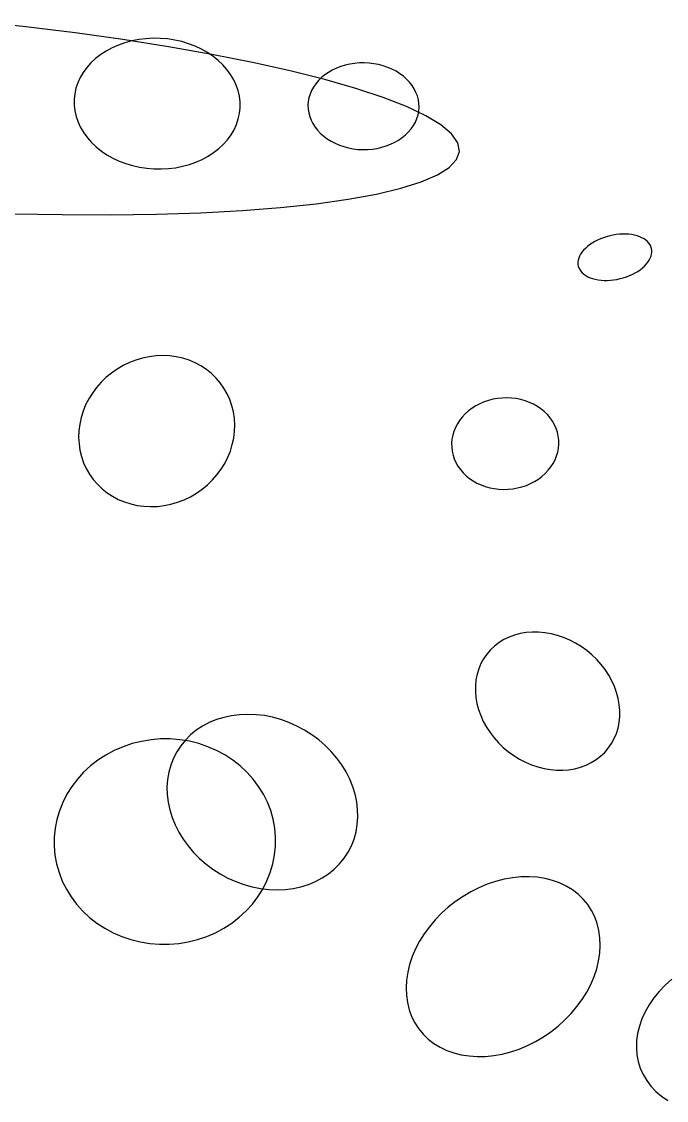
# Model space of a CAD drawing. Header units: metres. Extents: x -15408 to 24106, y -294024 to -273723.
# Drawn here: x 4334 to 14212, y -293817 to -277298 of the extents above; entities that cross this region are included whole.
import ezdxf

# ---------------------------------------------------------------- set-up
doc = ezdxf.new("R2010")
doc.units = ezdxf.units.M

msp = doc.modelspace()

# ---------------------------------------------------------------- linework, layer by layer
at = {"layer": 'LAYER'}
for p, q in [((4400.52, -277380.28), (3627.98, -277297.73)), ((5154.38, -277472.44), (4400.52, -277380.28)), ((5883.82, -277573.53), (5154.38, -277472.44)), ((5817.45, -277657.86), (5721.64, -277700.13)), ((5917.78, -277622.42), (5817.45, -277657.86)), ((6583.29, -277682.75), (5883.82, -277573.53)), ((6021.85, -277594.06), (5917.78, -277622.42)), ((6128.89, -277573.01), (6021.85, -277594.06)), ((6238.07, -277559.42), (6128.89, -277573.01)), ((6348.57, -277553.4), (6238.07, -277559.42)), ((6459.54, -277555), (6348.57, -277553.4)), ((6570.15, -277564.2), (6459.54, -277555)), ((6679.53, -277580.94), (6570.15, -277564.2)), ((7247.47, -277799.3), (6583.29, -277682.75)), ((6786.88, -277605.08), (6679.53, -277580.94)), ((6891.36, -277636.44), (6786.88, -277605.08)), ((6992.19, -277674.78), (6891.36, -277636.44)), ((7088.59, -277719.82), (6992.19, -277674.78)), ((5546.45, -277803.79), (5468.4, -277864.39)), ((5631.08, -277748.9), (5546.45, -277803.79)), ((5721.64, -277700.13), (5631.08, -277748.9)), ((7179.83, -277771.2), (7088.59, -277719.82)), ((7265.22, -277828.54), (7179.83, -277771.2)), ((7871.31, -277922.27), (7247.47, -277799.3)), ((7344.11, -277891.41), (7265.22, -277828.54)), ((5334.36, -278000.84), (5279.39, -278075.65)), ((5397.53, -277930.25), (5334.36, -278000.84)), ((5468.4, -277864.39), (5397.53, -277930.25)), ((7415.9, -277959.31), (7344.11, -277891.41)), ((7480.04, -278031.74), (7415.9, -277959.31)), ((8450.05, -278050.74), (7871.31, -277922.27)), ((9157.05, -278011.58), (9093.9, -278041.56)), ((9223.35, -277986.03), (9157.05, -278011.58)), ((9292.31, -277965.11), (9223.35, -277986.03)), ((9363.4, -277948.97), (9292.31, -277965.11)), ((9436.07, -277937.75), (9363.4, -277948.97)), ((9509.78, -277931.52), (9436.07, -277937.75)), ((9583.96, -277930.34), (9509.78, -277931.52)), ((9658.05, -277934.2), (9583.96, -277930.34)), ((9731.49, -277943.09), (9658.05, -277934.2)), ((9803.71, -277956.93), (9731.49, -277943.09)), ((9874.17, -277975.63), (9803.71, -277956.93)), ((9942.32, -277999.02), (9874.17, -277975.63)), ((10007.66, -278026.95), (9942.32, -277999.02)), ((5233.03, -278154.1), (5195.63, -278235.59)), ((5279.39, -278075.65), (5233.03, -278154.1)), ((7536.04, -278108.15), (7480.04, -278031.74)), ((7583.47, -278187.95), (7536.04, -278108.15)), ((8979.29, -278183.72), (8450.05, -278050.74)), ((8928.07, -278155.66), (8882.06, -278200.79)), ((8978.97, -278113.88), (8928.07, -278155.66)), ((9034.39, -278075.74), (8978.97, -278113.88)), ((9093.9, -278041.56), (9034.39, -278075.74)), ((10069.69, -278059.2), (10007.66, -278026.95)), ((10127.92, -278095.51), (10069.69, -278059.2)), ((10181.92, -278135.62), (10127.92, -278095.51)), ((10231.29, -278179.22), (10181.92, -278135.62)), ((10275.63, -278225.98), (10231.29, -278179.22)), ((5167.48, -278319.51), (5148.8, -278405.21)), ((5195.63, -278235.59), (5167.48, -278319.51)), ((7621.99, -278270.53), (7583.47, -278187.95)), ((7651.28, -278355.28), (7621.99, -278270.53)), ((8806.11, -278299.65), (8776.75, -278352.63)), ((8841.31, -278248.9), (8806.11, -278299.65)), ((8882.06, -278200.79), (8841.31, -278248.9)), ((9455.01, -278320.21), (8979.29, -278183.72)), ((9873.58, -278459.16), (9455.01, -278320.21)), ((10314.62, -278275.54), (10275.63, -278225.98)), ((10347.95, -278327.52), (10314.62, -278275.54)), ((10375.38, -278381.53), (10347.95, -278327.52)), ((5148.8, -278405.21), (5139.72, -278492.04)), ((5139.72, -278492.04), (5140.31, -278579.34)), ((7671.14, -278441.53), (7651.28, -278355.28)), ((7681.4, -278528.64), (7671.14, -278441.53)), ((8736.35, -278463.7), (8725.63, -278520.93)), ((8753.44, -278407.45), (8736.35, -278463.7)), ((8776.75, -278352.63), (8753.44, -278407.45)), ((10231.81, -278599.52), (9873.58, -278459.16)), ((10396.7, -278437.16), (10375.38, -278381.53)), ((10411.74, -278493.98), (10396.7, -278437.16)), ((10420.39, -278551.57), (10411.74, -278493.98)), ((5140.31, -278579.34), (5150.57, -278666.45)), ((5150.57, -278666.45), (5170.43, -278752.71)), ((7672.91, -278702.78), (7681.99, -278615.95)), ((7681.99, -278615.95), (7681.4, -278528.64)), ((7681.99, -278615.95), (7681.99, -278615.95)), ((8725.63, -278520.93), (8721.35, -278578.73)), ((8721.35, -278578.73), (8723.54, -278636.63)), ((8723.54, -278636.63), (8732.19, -278694.22)), ((10526.99, -278740.22), (10231.81, -278599.52)), ((10407.57, -278724.51), (10418.3, -278667.27)), ((10418.3, -278667.27), (10422.58, -278609.48)), ((10422.58, -278609.48), (10420.39, -278551.57)), ((10422.58, -278609.48), (10422.58, -278609.48)), ((5170.43, -278752.71), (5199.72, -278837.45)), ((5199.72, -278837.45), (5238.24, -278920.04)), ((7626.08, -278872.39), (7654.23, -278788.48)), ((7654.23, -278788.48), (7672.91, -278702.78)), ((8732.19, -278694.22), (8747.23, -278751.04)), ((8747.23, -278751.04), (8768.54, -278806.67)), ((8768.54, -278806.67), (8795.97, -278860.69)), ((10337.81, -278888.56), (10367.18, -278835.57)), ((10367.18, -278835.57), (10390.49, -278780.75)), ((10390.49, -278780.75), (10407.57, -278724.51)), ((10756.86, -278880.18), (10526.99, -278740.22)), ((5238.24, -278920.04), (5285.67, -278999.83)), ((5285.67, -278999.83), (5341.67, -279076.24)), ((7542.32, -279032.33), (7588.68, -278953.88)), ((7588.68, -278953.88), (7626.08, -278872.39)), ((8795.97, -278860.69), (8829.31, -278912.67)), ((8829.31, -278912.67), (8868.3, -278962.23)), ((8868.3, -278962.23), (8912.64, -279008.98)), ((10215.86, -279032.54), (10261.86, -278987.42)), ((10261.86, -278987.42), (10302.62, -278939.3)), ((10302.62, -278939.3), (10337.81, -278888.56)), ((10919.68, -279018.35), (10756.86, -278880.18)), ((5341.67, -279076.24), (5405.81, -279148.67)), ((5405.81, -279148.67), (5477.6, -279216.58)), ((7424.18, -279177.74), (7487.35, -279107.14)), ((7487.35, -279107.14), (7542.32, -279032.33)), ((8912.64, -279008.98), (8962, -279052.58)), ((8962, -279052.58), (9016.01, -279092.69)), ((9016.01, -279092.69), (9074.24, -279129.01)), ((9074.24, -279129.01), (9136.26, -279161.25)), ((9136.26, -279161.25), (9201.6, -279189.18)), ((9986.88, -279176.63), (10050.03, -279146.65)), ((10050.03, -279146.65), (10109.54, -279112.46)), ((10109.54, -279112.46), (10164.95, -279074.33)), ((10164.95, -279074.33), (10215.86, -279032.54)), ((11014.2, -279153.67), (10919.68, -279018.35)), ((11039.71, -279285.11), (11014.2, -279153.67)), ((5477.6, -279216.58), (5556.48, -279279.44)), ((5556.48, -279279.44), (5641.88, -279336.78)), ((5641.88, -279336.78), (5733.12, -279388.17)), ((7190.63, -279359.09), (7275.26, -279304.19)), ((7275.26, -279304.19), (7353.31, -279243.59)), ((7353.31, -279243.59), (7424.18, -279177.74)), ((9201.6, -279189.18), (9269.76, -279212.58)), ((9269.76, -279212.58), (9340.22, -279231.27)), ((9340.22, -279231.27), (9412.44, -279245.11)), ((9412.44, -279245.11), (9485.87, -279254)), ((9485.87, -279254), (9559.96, -279257.87)), ((9559.96, -279257.87), (9634.15, -279256.68)), ((9634.15, -279256.68), (9707.85, -279250.45)), ((9707.85, -279250.45), (9780.53, -279239.23)), ((9780.53, -279239.23), (9851.62, -279223.1)), ((9851.62, -279223.1), (9920.57, -279202.18)), ((9920.57, -279202.18), (9986.88, -279176.63)), ((10996.02, -279411.68), (11039.71, -279285.11)), ((11039.71, -279285.11), (11039.71, -279285.11)), ((5733.12, -279388.17), (5829.52, -279433.2)), ((5829.52, -279433.2), (5930.35, -279471.55)), ((5930.35, -279471.55), (6034.83, -279502.91)), ((6034.83, -279502.91), (6142.17, -279527.05)), ((6799.86, -279513.93), (6903.93, -279485.57)), ((6903.93, -279485.57), (7004.26, -279450.12)), ((7004.26, -279450.12), (7100.07, -279407.85)), ((7100.07, -279407.85), (7190.63, -279359.09)), ((10883.44, -279532.4), (10996.02, -279411.68)), ((6142.17, -279527.05), (6251.56, -279543.78)), ((6251.56, -279543.78), (6362.17, -279552.98)), ((6362.17, -279552.98), (6473.14, -279554.58)), ((6473.14, -279554.58), (6583.64, -279548.56)), ((6583.64, -279548.56), (6692.82, -279534.98)), ((6692.82, -279534.98), (6799.86, -279513.93)), ((10455.62, -279752.69), (10702.85, -279646.36)), ((10702.85, -279646.36), (10883.44, -279532.4)), ((10143.62, -279850.59), (10455.62, -279752.69)), ((9335.31, -280018.15), (9769.24, -279939.3)), ((9769.24, -279939.3), (10143.62, -279850.59)), ((7711.45, -280189.98), (8302.49, -280143.97)), ((8302.49, -280143.97), (8845.15, -280086.55)), ((8845.15, -280086.55), (9335.31, -280018.15)), ((4198.95, -280239.69), (4958.28, -280254.2)), ((4958.28, -280254.2), (5694.69, -280256.45)), ((5694.69, -280256.45), (6402.57, -280246.43)), ((6402.57, -280246.43), (7076.53, -280224.22)), ((7076.53, -280224.22), (7711.45, -280189.98)), ((13156.22, -280644.79), (13113.59, -280666.62)), ((13200.88, -280624.95), (13156.22, -280644.79)), ((13247.22, -280607.25), (13200.88, -280624.95)), ((13294.9, -280591.83), (13247.22, -280607.25)), ((13343.54, -280578.8), (13294.9, -280591.83)), ((13392.79, -280568.26), (13343.54, -280578.8)), ((13442.26, -280560.3), (13392.79, -280568.26)), ((13491.58, -280554.97), (13442.26, -280560.3)), ((13540.37, -280552.32), (13491.58, -280554.97)), ((13588.27, -280552.36), (13540.37, -280552.32)), ((13634.9, -280555.1), (13588.27, -280552.36)), ((13679.92, -280560.51), (13634.9, -280555.1)), ((13722.98, -280568.55), (13679.92, -280560.51)), ((13763.74, -280579.16), (13722.98, -280568.55)), ((13801.92, -280592.26), (13763.74, -280579.16)), ((13837.2, -280607.76), (13801.92, -280592.26)), ((13869.32, -280625.52), (13837.2, -280607.76)), ((13898.05, -280645.43), (13869.32, -280625.52)), ((13923.15, -280667.32), (13898.05, -280645.43)), ((12941.51, -280799.37), (12917.14, -280829.22)), ((12969.54, -280770.33), (12941.51, -280799.37)), ((13001.01, -280742.33), (12969.54, -280770.33)), ((13035.69, -280715.58), (13001.01, -280742.33)), ((13073.31, -280690.28), (13035.69, -280715.58)), ((13113.59, -280666.62), (13073.31, -280690.28)), ((13944.44, -280691.03), (13923.15, -280667.32)), ((13961.77, -280716.38), (13944.44, -280691.03)), ((13974.98, -280743.17), (13961.77, -280716.38)), ((13983.99, -280771.21), (13974.98, -280743.17)), ((13988.73, -280800.28), (13983.99, -280771.21)), ((13989.15, -280830.15), (13988.73, -280800.28)), ((12859.53, -280952.18), (12855.65, -280982.63)), ((12855.65, -280982.63), (12856.07, -281012.51)), ((12867.71, -280921.38), (12859.53, -280952.18)), ((12880.1, -280890.46), (12867.71, -280921.38)), ((12896.62, -280859.66), (12880.1, -280890.46)), ((12917.14, -280829.22), (12896.62, -280859.66)), ((13903.29, -281013.41), (13927.66, -280983.56)), ((13927.66, -280983.56), (13948.18, -280953.12)), ((13948.18, -280953.12), (13964.7, -280922.32)), ((13964.7, -280922.32), (13977.09, -280891.41)), ((13977.09, -280891.41), (13985.26, -280860.6)), ((13985.26, -280860.6), (13989.15, -280830.15)), ((12856.07, -281012.51), (12860.81, -281041.57)), ((12860.81, -281041.57), (12860.81, -281041.57)), ((12860.81, -281041.57), (12869.82, -281069.61)), ((12869.82, -281069.61), (12883.03, -281096.4)), ((12883.03, -281096.4), (12900.35, -281121.75)), ((12900.35, -281121.75), (12921.65, -281145.46)), ((12921.65, -281145.46), (12946.75, -281167.35)), ((13688.57, -281167.99), (13731.2, -281146.16)), ((13731.2, -281146.16), (13771.48, -281122.5)), ((13771.48, -281122.5), (13809.11, -281097.2)), ((13809.11, -281097.2), (13843.79, -281070.45)), ((13843.79, -281070.45), (13875.26, -281042.45)), ((13875.26, -281042.45), (13903.29, -281013.41)), ((12946.75, -281167.35), (12975.47, -281187.26)), ((12975.47, -281187.26), (13007.6, -281205.02)), ((13007.6, -281205.02), (13042.88, -281220.52)), ((13042.88, -281220.52), (13081.05, -281233.62)), ((13081.05, -281233.62), (13121.82, -281244.23)), ((13121.82, -281244.23), (13164.88, -281252.28)), ((13164.88, -281252.28), (13209.89, -281257.69)), ((13209.89, -281257.69), (13256.53, -281260.42)), ((13256.53, -281260.42), (13304.42, -281260.46)), ((13304.42, -281260.46), (13353.22, -281257.81)), ((13353.22, -281257.81), (13402.54, -281252.48)), ((13402.54, -281252.48), (13452.01, -281244.52)), ((13452.01, -281244.52), (13501.25, -281233.98)), ((13501.25, -281233.98), (13549.9, -281220.96)), ((13549.9, -281220.96), (13597.58, -281205.53)), ((13597.58, -281205.53), (13643.92, -281187.83)), ((13643.92, -281187.83), (13688.57, -281167.99)), ((6185.8, -282450.31), (6084.15, -282480.14)), ((6289.1, -282428.99), (6185.8, -282450.31)), ((6393.29, -282416.35), (6289.1, -282428.99)), ((6497.56, -282412.47), (6393.29, -282416.35)), ((6601.11, -282417.4), (6497.56, -282412.47)), ((6703.17, -282431.09), (6601.11, -282417.4)), ((6802.96, -282453.43), (6703.17, -282431.09)), ((6899.71, -282484.27), (6802.96, -282453.43)), ((5796.83, -282618.12), (5709.36, -282679.11)), ((5888.93, -282564.37), (5796.83, -282618.12)), ((5984.94, -282518.26), (5888.93, -282564.37)), ((6084.15, -282480.14), (5984.94, -282518.26)), ((6992.69, -282523.36), (6899.71, -282484.27)), ((7081.19, -282570.4), (6992.69, -282523.36)), ((7164.54, -282625.04), (7081.19, -282570.4)), ((7242.11, -282686.87), (7164.54, -282625.04)), ((5627.18, -282746.87), (5550.91, -282820.89)), ((5709.36, -282679.11), (5627.18, -282746.87)), ((7313.3, -282755.4), (7242.11, -282686.87)), ((7377.57, -282830.13), (7313.3, -282755.4)), ((5481.13, -282900.59), (5418.39, -282985.39)), ((5550.91, -282820.89), (5481.13, -282900.59)), ((7434.43, -282910.48), (7377.57, -282830.13)), ((7483.45, -282995.83), (7434.43, -282910.48)), ((5363.14, -283074.62), (5315.82, -283167.61)), ((5418.39, -282985.39), (5363.14, -283074.62)), ((7524.26, -283085.55), (7483.45, -282995.83)), ((7556.55, -283178.94), (7524.26, -283085.55)), ((11418.68, -283122.39), (11354.1, -283150.07)), ((11485.72, -283099.57), (11418.68, -283122.39)), ((11554.71, -283081.78), (11485.72, -283099.57)), ((11625.14, -283069.16), (11554.71, -283081.78)), ((11696.45, -283061.8), (11625.14, -283069.16)), ((11768.12, -283059.76), (11696.45, -283061.8)), ((11839.58, -283063.05), (11768.12, -283059.76)), ((11910.31, -283071.65), (11839.58, -283063.05)), ((11979.77, -283085.49), (11910.31, -283071.65)), ((12047.41, -283104.48), (11979.77, -283085.49)), ((12112.74, -283128.45), (12047.41, -283104.48)), ((12175.24, -283157.24), (12112.74, -283128.45)), ((5276.78, -283263.65), (5246.33, -283362.02)), ((5315.82, -283167.61), (5276.78, -283263.65)), ((7580.06, -283275.3), (7556.55, -283178.94)), ((7594.63, -283373.9), (7580.06, -283275.3)), ((11179.95, -283259.97), (11129.9, -283304.63)), ((11234.28, -283219.12), (11179.95, -283259.97)), ((11292.48, -283182.4), (11234.28, -283219.12)), ((11354.1, -283150.07), (11292.48, -283182.4)), ((12234.45, -283190.62), (12175.24, -283157.24)), ((12289.92, -283228.34), (12234.45, -283190.62)), ((12341.22, -283270.11), (12289.92, -283228.34)), ((12387.96, -283315.61), (12341.22, -283270.11)), ((5224.68, -283461.96), (5212.01, -283562.71)), ((5246.33, -283362.02), (5224.68, -283461.96)), ((7600.14, -283473.98), (7594.63, -283373.9)), ((11009.07, -283457.93), (10979.58, -283514.18)), ((11044.13, -283403.98), (11009.07, -283457.93)), ((11084.51, -283352.75), (11044.13, -283403.98)), ((11129.9, -283304.63), (11084.51, -283352.75)), ((12429.79, -283364.5), (12387.96, -283315.61)), ((12466.39, -283416.4), (12429.79, -283364.5)), ((12497.48, -283470.92), (12466.39, -283416.4)), ((5212.01, -283562.71), (5208.42, -283663.51)), ((7583.88, -283675.53), (7596.55, -283574.77)), ((7596.55, -283574.77), (7600.14, -283473.98)), ((10938.21, -283631.86), (10926.63, -283692.4)), ((10955.9, -283572.31), (10938.21, -283631.86)), ((10979.58, -283514.18), (10955.9, -283572.31)), ((12522.82, -283527.65), (12497.48, -283470.92)), ((12542.22, -283586.15), (12522.82, -283527.65)), ((12555.54, -283645.98), (12542.22, -283586.15)), ((5208.42, -283663.51), (5213.93, -283763.59)), ((5213.93, -283763.59), (5228.5, -283862.18)), ((7531.78, -283873.83), (7562.24, -283775.47)), ((7562.24, -283775.47), (7583.88, -283675.53)), ((10926.63, -283692.4), (10921.27, -283753.46)), ((10921.27, -283753.46), (10922.15, -283814.57)), ((12562.66, -283706.68), (12555.54, -283645.98)), ((12558.18, -283828.85), (12563.55, -283767.8)), ((12563.55, -283767.8), (12562.66, -283706.68)), ((5228.5, -283862.18), (5252.02, -283958.54)), ((5252.02, -283958.54), (5284.3, -284051.94)), ((7492.74, -283969.88), (7531.78, -283873.83)), ((10922.15, -283814.57), (10922.15, -283814.57)), ((10922.15, -283814.57), (10929.28, -283875.27)), ((10929.28, -283875.27), (10942.59, -283935.1)), ((10942.59, -283935.1), (10962, -283993.6)), ((12505.24, -284007.07), (12528.92, -283948.95)), ((12528.92, -283948.95), (12546.61, -283889.39)), ((12546.61, -283889.39), (12558.18, -283828.85)), ((5284.3, -284051.94), (5325.11, -284141.65)), ((7390.18, -284152.1), (7445.42, -284062.87)), ((7445.42, -284062.87), (7492.74, -283969.88)), ((10962, -283993.6), (10987.34, -284050.33)), ((10987.34, -284050.33), (11018.43, -284104.85)), ((11018.43, -284104.85), (11055.03, -284156.76)), ((12400.3, -284168.5), (12440.68, -284117.27)), ((12440.68, -284117.27), (12475.75, -284063.32)), ((12475.75, -284063.32), (12505.24, -284007.07)), ((5325.11, -284141.65), (5374.13, -284227.01)), ((5374.13, -284227.01), (5374.13, -284227.01)), ((5374.13, -284227.01), (5431, -284307.36)), ((7257.65, -284316.6), (7327.43, -284236.89)), ((7327.43, -284236.89), (7390.18, -284152.1)), ((11055.03, -284156.76), (11096.86, -284205.65)), ((11096.86, -284205.65), (11143.6, -284251.15)), ((11143.6, -284251.15), (11194.9, -284292.92)), ((11194.9, -284292.92), (11250.36, -284330.64)), ((12250.54, -284302.13), (12304.87, -284261.29)), ((12304.87, -284261.29), (12354.92, -284216.63)), ((12354.92, -284216.63), (12400.3, -284168.5)), ((5431, -284307.36), (5495.27, -284382.08)), ((5495.27, -284382.08), (5566.45, -284450.62)), ((5566.45, -284450.62), (5644.02, -284512.44)), ((7011.73, -284519.36), (7099.2, -284458.37)), ((7099.2, -284458.37), (7181.38, -284390.61)), ((7181.38, -284390.61), (7257.65, -284316.6)), ((11250.36, -284330.64), (11309.58, -284364.01)), ((11309.58, -284364.01), (11372.08, -284392.8)), ((11372.08, -284392.8), (11437.41, -284416.78)), ((11437.41, -284416.78), (11505.05, -284435.76)), ((11505.05, -284435.76), (11574.5, -284449.61)), ((11574.5, -284449.61), (11645.23, -284458.21)), ((11645.23, -284458.21), (11716.7, -284461.5)), ((11788.37, -284459.46), (11859.68, -284452.09)), ((11859.68, -284452.09), (11930.11, -284439.47)), ((11930.11, -284439.47), (11999.1, -284421.68)), ((11999.1, -284421.68), (12066.14, -284398.86)), ((12066.14, -284398.86), (12130.72, -284371.18)), ((12130.72, -284371.18), (12192.34, -284338.86)), ((12192.34, -284338.86), (12250.54, -284302.13)), ((5644.02, -284512.44), (5727.37, -284567.09)), ((5727.37, -284567.09), (5815.87, -284614.13)), ((5815.87, -284614.13), (5908.85, -284653.22)), ((6724.41, -284657.34), (6823.62, -284619.23)), ((6823.62, -284619.23), (6919.63, -284573.12)), ((6919.63, -284573.12), (7011.73, -284519.36)), ((11716.7, -284461.5), (11788.37, -284459.46)), ((5908.85, -284653.22), (6005.6, -284684.05)), ((6005.6, -284684.05), (6105.39, -284706.4)), ((6105.39, -284706.4), (6207.45, -284720.09)), ((6207.45, -284720.09), (6311.01, -284725.01)), ((6311.01, -284725.01), (6415.27, -284721.14)), ((6415.27, -284721.14), (6519.46, -284708.49)), ((6519.46, -284708.49), (6622.76, -284687.17)), ((6622.76, -284687.17), (6724.41, -284657.34)), ((11722.12, -286761.01), (11647.81, -286806.59)), ((11801.51, -286722.6), (11722.12, -286761.01)), ((11885.4, -286691.64), (11801.51, -286722.6)), ((11973.14, -286668.38), (11885.4, -286691.64)), ((12064.06, -286653), (11973.14, -286668.38)), ((12157.47, -286645.6), (12064.06, -286653)), ((12252.66, -286646.24), (12157.47, -286645.6)), ((12348.91, -286654.93), (12252.66, -286646.24)), ((12445.48, -286671.59), (12348.91, -286654.93)), ((12541.63, -286696.1), (12445.48, -286671.59)), ((12636.65, -286728.27), (12541.63, -286696.1)), ((12729.79, -286767.85), (12636.65, -286728.27)), ((12820.36, -286814.55), (12729.79, -286767.85)), ((11516.69, -286917.82), (11460.88, -286982.61)), ((11579.16, -286859), (11516.69, -286917.82)), ((11647.81, -286806.59), (11579.16, -286859)), ((12907.66, -286868.01), (12820.36, -286814.55)), ((12991.04, -286927.83), (12907.66, -286868.01)), ((13069.85, -286993.54), (12991.04, -286927.83)), ((11412.15, -287052.89), (11370.88, -287128.11)), ((11460.88, -286982.61), (11412.15, -287052.89)), ((13143.49, -287064.64), (13069.85, -286993.54)), ((13211.41, -287140.61), (13143.49, -287064.64)), ((11337.36, -287207.71), (11311.87, -287291.07)), ((11370.88, -287128.11), (11337.36, -287207.71)), ((13273.09, -287220.85), (13211.41, -287140.61)), ((13328.06, -287304.76), (13273.09, -287220.85)), ((11294.6, -287377.57), (11285.67, -287466.54)), ((11311.87, -287291.07), (11294.6, -287377.57)), ((13375.9, -287391.7), (13328.06, -287304.76)), ((13416.24, -287481), (13375.9, -287391.7)), ((11285.67, -287466.54), (11285.15, -287557.3)), ((11285.15, -287557.3), (11293.06, -287649.18)), ((13448.79, -287571.99), (13416.24, -287481)), ((13473.28, -287663.98), (13448.79, -287571.99)), ((11293.06, -287649.18), (11309.32, -287741.46)), ((11309.32, -287741.46), (11333.82, -287833.45)), ((13489.55, -287756.26), (13473.28, -287663.98)), ((13497.45, -287848.14), (13489.55, -287756.26)), ((7551.18, -287925.86), (7432.37, -287951.32)), ((7673.58, -287910.45), (7551.18, -287925.86)), ((7798.64, -287905.22), (7673.58, -287910.45)), ((7925.41, -287910.21), (7798.64, -287905.22)), ((8052.91, -287925.39), (7925.41, -287910.21)), ((8180.19, -287950.62), (8052.91, -287925.39)), ((11333.82, -287833.45), (11366.36, -287924.44)), ((11366.36, -287924.44), (11406.71, -288013.74)), ((13496.94, -287938.9), (13497.45, -287848.14)), ((7106.32, -288085.78), (7010.53, -288148.81)), ((7209.09, -288031.59), (7106.32, -288085.78)), ((7318.05, -287986.66), (7209.09, -288031.59)), ((7432.37, -287951.32), (7318.05, -287986.66)), ((8306.26, -287985.73), (8180.19, -287950.62)), ((8430.18, -288030.44), (8306.26, -287985.73)), ((8551, -288084.42), (8430.18, -288030.44)), ((8667.8, -288147.25), (8551, -288084.42)), ((11406.71, -288013.74), (11454.55, -288100.68)), ((13470.73, -288114.37), (13488.01, -288027.87)), ((13488.01, -288027.87), (13496.94, -287938.9)), ((6922.45, -288220.21), (6842.73, -288299.42)), ((7010.53, -288148.81), (6922.45, -288220.21)), ((8779.69, -288218.46), (8667.8, -288147.25)), ((8885.82, -288297.5), (8779.69, -288218.46)), ((11454.55, -288100.68), (11509.52, -288184.59)), ((11509.52, -288184.59), (11571.19, -288264.83)), ((13411.73, -288277.33), (13445.24, -288197.73)), ((13445.24, -288197.73), (13470.73, -288114.37)), ((5888.53, -288401.19), (5754.05, -288459.28)), ((6027.87, -288354.16), (5888.53, -288401.19)), ((6171.03, -288318.54), (6027.87, -288354.16)), ((6316.92, -288294.61), (6171.03, -288318.54)), ((6464.42, -288282.55), (6316.92, -288294.61)), ((6612.41, -288282.45), (6464.42, -288282.55)), ((6759.77, -288294.32), (6612.41, -288282.45)), ((6772, -288385.86), (6710.79, -288478.85)), ((6905.37, -288318.05), (6759.77, -288294.32)), ((6842.73, -288299.42), (6772, -288385.86)), ((7048.11, -288353.48), (6905.37, -288318.05)), ((7186.9, -288400.33), (7048.11, -288353.48)), ((7320.68, -288458.24), (7186.9, -288400.33)), ((8985.38, -288383.77), (8885.82, -288297.5)), ((9077.61, -288476.62), (8985.38, -288383.77)), ((11571.19, -288264.83), (11639.11, -288340.79)), ((11639.11, -288340.79), (11712.76, -288411.9)), ((11712.76, -288411.9), (11791.57, -288477.61)), ((13265.91, -288487.62), (13321.72, -288422.82)), ((13321.72, -288422.82), (13370.45, -288352.55)), ((13321.72, -288422.82), (13321.72, -288422.82)), ((13370.45, -288352.55), (13411.73, -288277.33)), ((5625.48, -288527.99), (5503.79, -288606.79)), ((5754.05, -288459.28), (5625.48, -288527.99)), ((6659.56, -288577.7), (6618.7, -288681.65)), ((6710.79, -288478.85), (6659.56, -288577.7)), ((7448.44, -288526.78), (7320.68, -288458.24)), ((7569.2, -288605.41), (7448.44, -288526.78)), ((9161.81, -288575.34), (9077.61, -288476.62)), ((9237.35, -288679.18), (9161.81, -288575.34)), ((11791.57, -288477.61), (11874.94, -288537.42)), ((11874.94, -288537.42), (11962.25, -288590.88)), ((13134.8, -288598.84), (13203.44, -288546.44)), ((13203.44, -288546.44), (13265.91, -288487.62)), ((5389.89, -288695.08), (5284.67, -288792.2)), ((5503.79, -288606.79), (5389.89, -288695.08)), ((6618.7, -288681.65), (6588.53, -288789.9)), ((7682.04, -288693.56), (7569.2, -288605.41)), ((7786.11, -288790.53), (7682.04, -288693.56)), ((9303.64, -288787.34), (9237.35, -288679.18)), ((11962.25, -288590.88), (12052.82, -288637.58)), ((12052.82, -288637.58), (12145.96, -288677.17)), ((12145.96, -288677.17), (12240.97, -288709.34)), ((12240.97, -288709.34), (12337.13, -288733.85)), ((12337.13, -288733.85), (12433.7, -288750.51)), ((12433.7, -288750.51), (12529.94, -288759.2)), ((12625.13, -288759.84), (12718.54, -288752.44)), ((12718.54, -288752.44), (12809.47, -288737.06)), ((12809.47, -288737.06), (12897.2, -288713.8)), ((12897.2, -288713.8), (12981.09, -288682.84)), ((12981.09, -288682.84), (13060.49, -288644.43)), ((13060.49, -288644.43), (13134.8, -288598.84)), ((5188.92, -288897.4), (5103.37, -289009.88)), ((5284.67, -288792.2), (5188.92, -288897.4)), ((6569.28, -288901.64), (6561.09, -289016.02)), ((6588.53, -288789.9), (6569.28, -288901.64)), ((7880.62, -288895.61), (7786.11, -288790.53)), ((7964.83, -289007.97), (7880.62, -288895.61)), ((9360.19, -288899.01), (9303.64, -288787.34)), ((9406.55, -289013.34), (9360.19, -288899.01)), ((12529.94, -288759.2), (12625.13, -288759.84)), ((5103.37, -289009.88), (5028.67, -289128.78)), ((6561.09, -289016.02), (6564.02, -289132.16)), ((8038.13, -289126.78), (7964.83, -289007.97)), ((9442.38, -289129.45), (9406.55, -289013.34)), ((5028.67, -289128.78), (4965.38, -289253.21)), ((6564.02, -289132.16), (6578.05, -289249.18)), ((6578.05, -289249.18), (6603.08, -289366.19)), ((8099.93, -289251.12), (8038.13, -289126.78)), ((9467.41, -289246.45), (9442.38, -289129.45)), ((9481.44, -289363.47), (9467.41, -289246.45)), ((4914, -289382.21), (4874.91, -289514.8)), ((4965.38, -289253.21), (4914, -289382.21)), ((6603.08, -289366.19), (6638.91, -289482.29)), ((8149.78, -289380.06), (8099.93, -289251.12)), ((8187.3, -289512.6), (8149.78, -289380.06)), ((9484.38, -289479.61), (9481.44, -289363.47)), ((4874.91, -289514.8), (4848.41, -289649.98)), ((6638.91, -289482.29), (6685.28, -289596.62)), ((8212.19, -289647.74), (8187.3, -289512.6)), ((9476.18, -289593.99), (9484.38, -289479.61)), ((4848.41, -289649.98), (4834.7, -289786.71)), ((6685.28, -289596.62), (6741.82, -289708.29)), ((6741.82, -289708.29), (6808.11, -289816.45)), ((8224.28, -289784.45), (8212.19, -289647.74)), ((9426.76, -289813.99), (9456.93, -289705.73)), ((9456.93, -289705.73), (9476.18, -289593.99)), ((4834.7, -289786.71), (4833.89, -289923.95)), ((6808.11, -289816.45), (6883.65, -289920.29)), ((8223.47, -289921.7), (8224.28, -289784.45)), ((9385.91, -289917.93), (9426.76, -289813.99)), ((4833.89, -289923.95), (4833.89, -289923.95)), ((4833.89, -289923.95), (4845.97, -290060.66)), ((4845.97, -290060.66), (4870.87, -290195.8)), ((6883.65, -289920.29), (6967.85, -290019.01)), ((6967.85, -290019.01), (7060.08, -290111.86)), ((8183.26, -290193.6), (8209.76, -290058.42)), ((8209.76, -290058.42), (8223.47, -289921.7)), ((9273.46, -290109.77), (9334.68, -290016.78)), ((9334.68, -290016.78), (9385.91, -289917.93)), ((9334.68, -290016.78), (9334.68, -290016.78)), ((4870.87, -290195.8), (4908.38, -290328.35)), ((7060.08, -290111.86), (7159.64, -290198.13)), ((7159.64, -290198.13), (7265.77, -290277.18)), ((8144.17, -290326.19), (8183.26, -290193.6)), ((9123.02, -290275.43), (9202.73, -290196.21)), ((9202.73, -290196.21), (9273.46, -290109.77)), ((4908.38, -290328.35), (4958.24, -290457.28)), ((7265.77, -290277.18), (7377.66, -290348.38)), ((7377.66, -290348.38), (7494.46, -290411.21)), ((8092.78, -290455.19), (8144.17, -290326.19)), ((8939.14, -290409.85), (9034.93, -290346.82)), ((9034.93, -290346.82), (9123.02, -290275.43)), ((11983.54, -290394.29), (11855.09, -290407.07)), ((12109.92, -290391.97), (11983.54, -290394.29)), ((12233.26, -290400.12), (12109.92, -290391.97)), ((12352.62, -290418.69), (12233.26, -290400.12)), ((4958.24, -290457.28), (5020.04, -290581.62)), ((7494.46, -290411.21), (7615.28, -290465.19)), ((7615.28, -290465.19), (7739.2, -290509.9)), ((7739.2, -290509.9), (7865.28, -290545.01)), ((7865.28, -290545.01), (7992.55, -290570.25)), ((7992.55, -290570.25), (8120.06, -290585.42)), ((8029.5, -290579.62), (8092.78, -290455.19)), ((8371.88, -290585.18), (8494.28, -290569.77)), ((8494.28, -290569.77), (8613.1, -290544.31)), ((8613.1, -290544.31), (8727.42, -290508.97)), ((8727.42, -290508.97), (8836.37, -290464.04)), ((8836.37, -290464.04), (8939.14, -290409.85)), ((11340.19, -290559.65), (11216.09, -290621.7)), ((11467.11, -290506.79), (11340.19, -290559.65)), ((11595.89, -290463.54), (11467.11, -290506.79)), ((11725.55, -290430.21), (11595.89, -290463.54)), ((11855.09, -290407.07), (11725.55, -290430.21)), ((12467.11, -290447.53), (12352.62, -290418.69)), ((12575.84, -290486.42), (12467.11, -290447.53)), ((12677.99, -290535.06), (12575.84, -290486.42)), ((12772.78, -290593.09), (12677.99, -290535.06)), ((5020.04, -290581.62), (5093.33, -290700.43)), ((5093.33, -290700.43), (5177.55, -290812.8)), ((7869.25, -290811.01), (7954.8, -290698.53)), ((7954.8, -290698.53), (8029.5, -290579.62)), ((8120.06, -290585.42), (8246.82, -290590.41)), ((8246.82, -290590.41), (8371.88, -290585.18)), ((11095.76, -290692.48), (10980.11, -290771.45)), ((11216.09, -290621.7), (11095.76, -290692.48)), ((12859.49, -290660.07), (12772.78, -290593.09)), ((12937.46, -290735.48), (12859.49, -290660.07)), ((13006.1, -290818.75), (12937.46, -290735.48)), ((5177.55, -290812.8), (5272.05, -290917.87)), ((7773.49, -290916.2), (7869.25, -290811.01)), ((10870.03, -290858), (10766.34, -290951.49)), ((10980.11, -290771.45), (10870.03, -290858)), ((13064.88, -290909.24), (13006.1, -290818.75)), ((5272.05, -290917.87), (5376.12, -291014.84)), ((5376.12, -291014.84), (5488.97, -291102.99)), ((7554.38, -291101.61), (7668.27, -291013.32)), ((7668.27, -291013.32), (7773.49, -290916.2)), ((10669.85, -291051.19), (10581.28, -291156.34)), ((10766.34, -290951.49), (10669.85, -291051.19)), ((13113.35, -291006.28), (13064.88, -290909.24)), ((13151.16, -291109.11), (13113.35, -291006.28)), ((5488.97, -291102.99), (5609.73, -291181.63)), ((5609.73, -291181.63), (5737.49, -291250.16)), ((7304.11, -291249.12), (7432.68, -291180.41)), ((7432.68, -291180.41), (7554.38, -291101.61)), ((10581.28, -291156.34), (10501.31, -291266.16)), ((13178.01, -291216.97), (13151.16, -291109.11)), ((13193.69, -291329.02), (13178.01, -291216.97)), ((5737.49, -291250.16), (5871.27, -291308.07)), ((5871.27, -291308.07), (6010.06, -291354.92)), ((6010.06, -291354.92), (6152.8, -291390.35)), ((6152.8, -291390.35), (6298.4, -291414.08)), ((6741.25, -291413.79), (6887.13, -291389.86)), ((6887.13, -291389.86), (7030.3, -291354.24)), ((7030.3, -291354.24), (7169.64, -291307.21)), ((7169.64, -291307.21), (7304.11, -291249.12)), ((10430.54, -291379.8), (10369.52, -291496.39)), ((10501.31, -291266.16), (10430.54, -291379.8)), ((13198.09, -291444.41), (13193.69, -291329.02)), ((6298.4, -291414.08), (6445.76, -291425.95)), ((6445.76, -291425.95), (6593.75, -291425.85)), ((6593.75, -291425.85), (6741.25, -291413.79)), ((10369.52, -291496.39), (10318.71, -291615.05)), ((13191.17, -291562.26), (13198.09, -291444.41)), ((10318.71, -291615.05), (10278.5, -291734.88)), ((13143.68, -291801.77), (13172.98, -291681.69)), ((13172.98, -291681.69), (13191.17, -291562.26)), ((10249.19, -291854.97), (10231.01, -291974.39)), ((10278.5, -291734.88), (10249.19, -291854.97)), ((13103.46, -291921.6), (13143.68, -291801.77)), ((10231.01, -291974.39), (10224.09, -292092.25)), ((12991.64, -292156.86), (13052.66, -292040.27)), ((13052.66, -292040.27), (13103.46, -291921.6)), ((14192.59, -292050.8), (14101.56, -292146.55)), ((14292.24, -291960.36), (14192.59, -292050.8)), ((10224.09, -292092.25), (10228.49, -292207.64)), ((10228.49, -292207.64), (10244.17, -292319.69)), ((12920.87, -292270.5), (12991.64, -292156.86)), ((14101.56, -292146.55), (14019.83, -292246.88)), ((10244.17, -292319.69), (10271.02, -292427.54)), ((12752.33, -292485.47), (12840.9, -292380.31)), ((12840.9, -292380.31), (12920.87, -292270.5)), ((13948.04, -292351.03), (13886.72, -292458.2)), ((14019.83, -292246.88), (13948.04, -292351.03)), ((10271.02, -292427.54), (10308.83, -292530.38)), ((10308.83, -292530.38), (10357.3, -292627.41)), ((12655.84, -292585.17), (12752.33, -292485.47)), ((13886.72, -292458.2), (13836.35, -292567.59)), ((10357.3, -292627.41), (10416.08, -292717.91)), ((10416.08, -292717.91), (10416.08, -292717.91)), ((10416.08, -292717.91), (10484.72, -292801.18)), ((12442.07, -292765.21), (12552.15, -292678.65)), ((12552.15, -292678.65), (12655.84, -292585.17)), ((13797.3, -292678.36), (13769.87, -292789.66)), ((13836.35, -292567.59), (13797.3, -292678.36)), ((10484.72, -292801.18), (10562.69, -292876.59)), ((10562.69, -292876.59), (10649.4, -292943.57)), ((12206.09, -292914.96), (12326.42, -292844.18)), ((12326.42, -292844.18), (12442.07, -292765.21)), ((13769.87, -292789.66), (13754.28, -292900.65)), ((10649.4, -292943.57), (10744.19, -293001.6)), ((10744.19, -293001.6), (10846.34, -293050.24)), ((11826.29, -293073.12), (11955.07, -293029.87)), ((11955.07, -293029.87), (12081.99, -292977.01)), ((12081.99, -292977.01), (12206.09, -292914.96)), ((13754.28, -292900.65), (13750.64, -293010.48)), ((13750.64, -293010.48), (13758.97, -293118.32)), ((10846.34, -293050.24), (10955.07, -293089.13)), ((10955.07, -293089.13), (11069.55, -293117.97)), ((11069.55, -293117.97), (11188.92, -293136.53)), ((11188.92, -293136.53), (11312.26, -293144.69)), ((11312.26, -293144.69), (11438.64, -293142.36)), ((11438.64, -293142.36), (11567.09, -293129.58)), ((11567.09, -293129.58), (11696.63, -293106.44)), ((11696.63, -293106.44), (11826.29, -293073.12)), ((13758.97, -293118.32), (13779.22, -293223.35)), ((13779.22, -293223.35), (13811.23, -293324.77)), ((13811.23, -293324.77), (13811.23, -293324.77)), ((13811.23, -293324.77), (13854.76, -293421.8)), ((13854.76, -293421.8), (13909.48, -293513.71)), ((13909.48, -293513.71), (13974.96, -293599.8)), ((13974.96, -293599.8), (14050.72, -293679.41)), ((14050.72, -293679.41), (14136.17, -293751.93)), ((14136.17, -293751.93), (14230.67, -293816.82))]:
    msp.add_line(p, q, dxfattribs=at)

doc.saveas('drawing.dxf')
